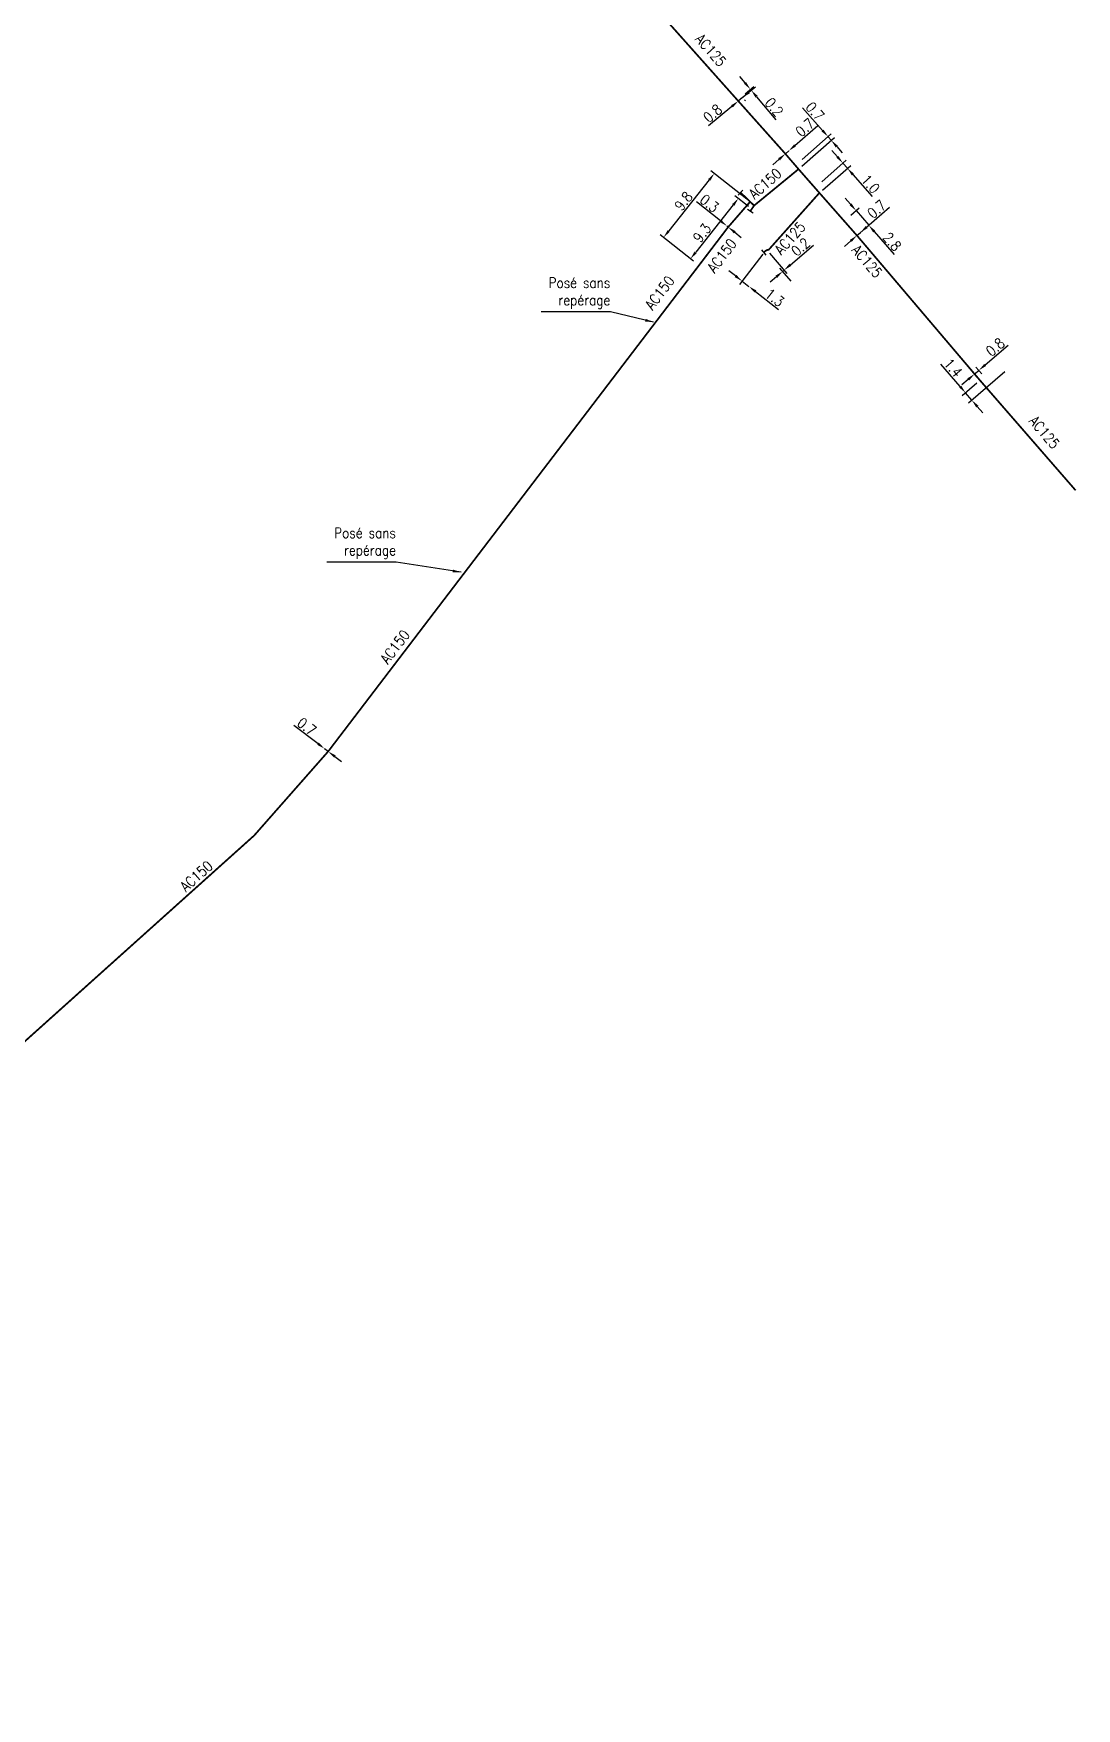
# Model space of a CAD drawing. Header units: millimetres. Extents: x 107999 to 109004, y 120010 to 121005.
# Drawn here: x 108849.6 to 109000.1, y 120541.2 to 120782.9 of the extents above; entities that cross this region are included whole.
import ezdxf
from ezdxf.enums import TextEntityAlignment as Align

# ---------------------------------------------------------------- set-up
doc = ezdxf.new("R2010")
doc.units = ezdxf.units.MM
doc.header["$PDMODE"] = 34
doc.linetypes.add('L_25_AP', pattern=[2000, 1000, 1000])
doc.layers.get('0').update_dxf_attribs({"linetype": 'CONTINUOUS'})
doc.layers.get('Defpoints').update_dxf_attribs({"linetype": 'CONTINUOUS'})
doc.layers.add('L_150', color=1, linetype='CONTINUOUS')
doc.layers.add('L_340', color=7, linetype='CONTINUOUS')
doc.styles.get("Standard").update_dxf_attribs({"font": 'romans.shx', "width": 0.85})
doc.dimstyles.get("Standard").update_dxf_attribs({"dimtxt": 1.5, "dimasz": 1.2, "dimexe": 0.625, "dimexo": 0.625, "dimgap": 0.25, "dimtad": 1, "dimdec": 1, "dimzin": 0, "dimdsep": 46, "dimtxsty": 'Standard', "dimcen": -0.5, "dimadec": 0, "dimazin": 0, "dimtfac": 1, "dimtdec": 1, "dimtmove": 0, "dimatfit": 3, "dimfxl": 0, "dimtolj": 1, "dimtzin": 0, "dimarcsym": 0})

# ---------------------------------------------------------------- blocks, each defined once
blk = doc.blocks.new('L_340_07')
at = {"color": 0, "linetype": 'Continuous', "const_width": 0.25, "flags": 128}
blk.add_lwpolyline([(0, 0), (0.35, 0)], dxfattribs=at)
at = {"color": 0, "linetype": 'Continuous', "flags": 128}
blk.add_lwpolyline([(0.35, -0.5), (0.35, 0.5)], dxfattribs=at)
at = {"color": 0, "linetype": 'Continuous', "width": 0.75, "flags": 3}
for tag, p in [('DEF_LEG', (0.72, -3.47)), ('DEF_COUP', (0.72, -5.97)), ('DEF_TYPE', (0.72, -8.47))]:
    blk.add_attdef(tag, text='', height=1.2, dxfattribs=at).set_placement(p, align=Align.MIDDLE)
blk = doc.blocks.new('*D388')
at = {"layer": 'Defpoints', "color": 0, "linetype": 'Continuous', "transparency": 16777216}
for p in [(108967.11, 120756.28), (108968.32, 120757.33), (108968.45, 120753.74)]:
    blk.add_point(p, dxfattribs=at)
at = {"layer": 'L_150', "color": 0, "linetype": 'Continuous', "lineweight": -2, "transparency": 16777216}
for p, q in [((108967.53, 120758.24), (108966.74, 120759.14)), ((108967.58, 120756.69), (108968.79, 120757.74)), ((108968.32, 120757.33), (108970.15, 120755.22)), ((108968.93, 120754.15), (108970.62, 120755.63)), ((108970.94, 120754.31), (108973.8, 120751.01))]:
    blk.add_line(p, q, dxfattribs=at)
at = {"layer": 'L_150', "color": 0, "linetype": 'Continuous', "transparency": 16777216}
for points in [[(108967.68, 120758.37), (108967.38, 120758.11), (108968.32, 120757.33)], [(108971.09, 120754.44), (108970.79, 120754.18), (108970.15, 120755.22)]]:
    blk.add_solid(points, dxfattribs=at)
at = {"layer": 'L_150', "color": 0, "linetype": 'Continuous', "transparency": 16777216, "insert": (108973.52, 120752.86), "char_height": 1.5, "attachment_point": 5, "rotation": 310.9368}
blk.add_mtext('\\A1;2.8', dxfattribs=at)
blk = doc.blocks.new('*D389')
at = {"layer": 'Defpoints', "color": 0, "linetype": 'Continuous', "transparency": 16777216}
for p in [(108968.45, 120753.74), (108968.94, 120754.17), (108968.94, 120754.17)]:
    blk.add_point(p, dxfattribs=at)
at = {"layer": 'L_150', "color": 0, "linetype": 'Continuous', "lineweight": -2, "transparency": 16777216}
for p, q in [((108969.85, 120754.96), (108973.15, 120757.82)), ((108968.45, 120753.74), (108968.94, 120754.17)), ((108967.55, 120752.96), (108966.64, 120752.17))]:
    blk.add_line(p, q, dxfattribs=at)
at = {"layer": 'L_150', "color": 0, "linetype": 'Continuous', "transparency": 16777216}
for points in [[(108967.42, 120753.11), (108967.68, 120752.81), (108968.45, 120753.74)], [(108969.72, 120755.11), (108969.98, 120754.8), (108968.94, 120754.17)]]:
    blk.add_solid(points, dxfattribs=at)
at = {"layer": 'L_150', "color": 0, "linetype": 'Continuous', "transparency": 16777216, "insert": (108971.3, 120757.54), "char_height": 1.5, "attachment_point": 5, "rotation": 40.9368}
blk.add_mtext('\\A1;0.7', dxfattribs=at)
blk = doc.blocks.new('*D390')
at = {"layer": 'Defpoints', "color": 0, "linetype": 'Continuous', "transparency": 16777216}
for p in [(108966.42, 120764.19), (108962.88, 120761.09), (108963.03, 120759.89)]:
    blk.add_point(p, dxfattribs=at)
at = {"layer": 'L_150', "color": 0, "linetype": 'Continuous', "lineweight": -2, "transparency": 16777216}
for p, q in [((108965.63, 120765.09), (108964.84, 120765.99)), ((108963.36, 120761.5), (108966.89, 120764.6)), ((108963.5, 120760.3), (108967.55, 120763.85)), ((108966.42, 120764.19), (108967.08, 120763.44)), ((108967.87, 120762.53), (108970.63, 120759.38))]:
    blk.add_line(p, q, dxfattribs=at)
at = {"layer": 'L_150', "color": 0, "linetype": 'Continuous', "transparency": 16777216}
for points in [[(108965.78, 120765.22), (108965.48, 120764.96), (108966.42, 120764.19)], [(108968.02, 120762.67), (108967.72, 120762.4), (108967.08, 120763.44)]]:
    blk.add_solid(points, dxfattribs=at)
at = {"layer": 'L_150', "color": 0, "linetype": 'Continuous', "transparency": 16777216, "insert": (108970.4, 120761.17), "char_height": 1.5, "attachment_point": 5, "rotation": 311.2067}
blk.add_mtext('\\A1;1.0', dxfattribs=at)
blk = doc.blocks.new('*D391')
at = {"layer": 'Defpoints', "color": 0, "linetype": 'Continuous', "transparency": 16777216}
for p in [(108955.26, 120751.52), (108952.86, 120746.4), (108952.86, 120746.4)]:
    blk.add_point(p, dxfattribs=at)
at = {"layer": 'L_340', "color": 0, "linetype": 'Continuous', "lineweight": -2, "transparency": 16777216}
for p, q in [((108954.88, 120751.03), (108951.49, 120746.67)), ((108950.93, 120747.9), (108949.98, 120748.64)), ((108951.88, 120747.16), (108952.86, 120746.4)), ((108953.81, 120745.66), (108957.14, 120743.07))]:
    blk.add_line(p, q, dxfattribs=at)
at = {"layer": 'L_340', "color": 0, "linetype": 'Continuous', "transparency": 16777216}
for points in [[(108951.05, 120748.06), (108950.81, 120747.74), (108951.88, 120747.16)], [(108953.93, 120745.82), (108953.69, 120745.5), (108952.86, 120746.4)]]:
    blk.add_solid(points, dxfattribs=at)
at = {"layer": 'L_340', "color": 0, "linetype": 'Continuous', "transparency": 16777216, "insert": (108956.58, 120744.78), "char_height": 1.5, "attachment_point": 5, "rotation": 322.1553}
blk.add_mtext('\\A1;1.3', dxfattribs=at)
blk = doc.blocks.new('*D392')
at = {"layer": 'Defpoints', "color": 0, "linetype": 'Continuous', "transparency": 16777216}
for p in [(108949.68, 120755.12), (108949.68, 120755.12), (108949.87, 120754.96)]:
    blk.add_point(p, dxfattribs=at)
at = {"layer": 'L_150', "color": 0, "linetype": 'Continuous', "lineweight": -2, "transparency": 16777216}
for p, q in [((108948.74, 120755.86), (108945.31, 120758.58)), ((108949.87, 120754.96), (108949.68, 120755.12)), ((108950.81, 120754.22), (108951.75, 120753.47))]:
    blk.add_line(p, q, dxfattribs=at)
at = {"layer": 'L_150', "color": 0, "linetype": 'Continuous', "transparency": 16777216}
for points in [[(108948.86, 120756.02), (108948.61, 120755.71), (108949.68, 120755.12)], [(108950.94, 120754.37), (108950.69, 120754.06), (108949.87, 120754.96)]]:
    blk.add_solid(points, dxfattribs=at)
at = {"layer": 'L_150', "color": 0, "linetype": 'Continuous', "transparency": 16777216, "insert": (108947.17, 120758.38), "char_height": 1.5, "attachment_point": 5, "rotation": 321.5741}
blk.add_mtext('\\A1;0.3', dxfattribs=at)
blk = doc.blocks.new('*D393')
at = {"layer": 'Defpoints', "color": 0, "linetype": 'Continuous', "transparency": 16777216}
for p in [(108953.04, 120758.61), (108940.55, 120753.46), (108945.34, 120749.66)]:
    blk.add_point(p, dxfattribs=at)
at = {"layer": 'L_150', "color": 0, "linetype": 'Continuous', "lineweight": -2, "transparency": 16777216}
for p, q in [((108947.14, 120761.76), (108941.3, 120754.4)), ((108952.55, 120759), (108947.39, 120763.09)), ((108944.85, 120750.05), (108940.06, 120753.85))]:
    blk.add_line(p, q, dxfattribs=at)
at = {"layer": 'L_150', "color": 0, "linetype": 'Continuous', "transparency": 16777216}
for points in [[(108946.98, 120761.88), (108947.29, 120761.64), (108947.88, 120762.7)], [(108941.14, 120754.52), (108941.45, 120754.28), (108940.55, 120753.46)]]:
    blk.add_solid(points, dxfattribs=at)
at = {"layer": 'L_150', "color": 0, "linetype": 'Continuous', "transparency": 16777216, "insert": (108943.43, 120758.7), "char_height": 1.5, "attachment_point": 5, "rotation": 51.5741}
blk.add_mtext('\\A1;9.8', dxfattribs=at)
blk = doc.blocks.new('*D394')
at = {"layer": 'Defpoints', "color": 0, "linetype": 'Continuous', "transparency": 16777216}
for p in [(108951.33, 120773.14), (108951.82, 120773.8), (108953.07, 120774.84)]:
    blk.add_point(p, dxfattribs=at)
at = {"layer": 'L_150', "color": 0, "linetype": 'Continuous', "lineweight": -2, "transparency": 16777216}
for p, q in [((108952.3, 120775.77), (108951.53, 120776.69)), ((108951.81, 120773.54), (108953.68, 120775.09)), ((108952.3, 120774.2), (108953.55, 120775.24)), ((108953.07, 120774.84), (108953.2, 120774.69)), ((108953.96, 120773.77), (108956.76, 120770.41))]:
    blk.add_line(p, q, dxfattribs=at)
at = {"layer": 'L_150', "color": 0, "linetype": 'Continuous', "transparency": 16777216}
for points in [[(108952.45, 120775.89), (108952.15, 120775.64), (108953.07, 120774.84)], [(108954.12, 120773.9), (108953.81, 120773.64), (108953.2, 120774.69)]]:
    blk.add_solid(points, dxfattribs=at)
at = {"layer": 'L_150', "color": 0, "linetype": 'Continuous', "transparency": 16777216, "insert": (108956.51, 120772.27), "char_height": 1.5, "attachment_point": 5, "rotation": 309.754}
blk.add_mtext('\\A1;0.2', dxfattribs=at)
blk = doc.blocks.new('*D395')
at = {"layer": 'Defpoints', "color": 0, "linetype": 'Continuous', "transparency": 16777216}
for p in [(108951.33, 120773.14), (108951.82, 120773.8), (108951.95, 120773.65)]:
    blk.add_point(p, dxfattribs=at)
at = {"layer": 'L_150', "color": 0, "linetype": 'Continuous', "lineweight": -2, "transparency": 16777216}
for p, q in [((108951.95, 120773.65), (108951.33, 120773.14)), ((108952.22, 120773.32), (108952.35, 120773.17)), ((108952.87, 120774.42), (108953.79, 120775.19)), ((108950.41, 120772.37), (108947.05, 120769.58))]:
    blk.add_line(p, q, dxfattribs=at)
at = {"layer": 'L_150', "color": 0, "linetype": 'Continuous', "transparency": 16777216}
for points in [[(108950.28, 120772.53), (108950.54, 120772.22), (108951.33, 120773.14)], [(108952.74, 120774.57), (108953, 120774.26), (108951.95, 120773.65)]]:
    blk.add_solid(points, dxfattribs=at)
at = {"layer": 'L_150', "color": 0, "linetype": 'Continuous', "transparency": 16777216, "insert": (108947.63, 120771.36), "char_height": 1.5, "attachment_point": 5, "rotation": 39.754}
blk.add_mtext('\\A1;0.8', dxfattribs=at)
blk = doc.blocks.new('*D525')
at = {"layer": 'Defpoints', "color": 0, "linetype": 'Continuous', "transparency": 16777216}
for p in [(108958.61, 120765.95), (108958.61, 120765.95), (108958.12, 120765.53)]:
    blk.add_point(p, dxfattribs=at)
at = {"layer": 'L_150', "color": 0, "linetype": 'Continuous', "lineweight": -2, "transparency": 16777216}
for p, q in [((108959.51, 120766.74), (108962.8, 120769.62)), ((108958.12, 120765.53), (108958.61, 120765.95)), ((108957.21, 120764.74), (108956.31, 120763.94))]:
    blk.add_line(p, q, dxfattribs=at)
at = {"layer": 'L_150', "color": 0, "linetype": 'Continuous', "transparency": 16777216}
for points in [[(108959.38, 120766.89), (108959.64, 120766.59), (108958.61, 120765.95)], [(108957.08, 120764.89), (108957.35, 120764.58), (108958.12, 120765.53)]]:
    blk.add_solid(points, dxfattribs=at)
at = {"layer": 'L_150', "color": 0, "linetype": 'Continuous', "transparency": 16777216, "insert": (108960.95, 120769.33), "char_height": 1.5, "attachment_point": 5, "rotation": 41.1857}
blk.add_mtext('\\A1;0.7', dxfattribs=at)
blk = doc.blocks.new('*D526')
at = {"layer": 'Defpoints', "color": 0, "linetype": 'Continuous', "transparency": 16777216}
for p in [(108964.28, 120768), (108960.07, 120764.28), (108960.02, 120763.32)]:
    blk.add_point(p, dxfattribs=at)
at = {"layer": 'L_150', "color": 0, "linetype": 'Continuous', "lineweight": -2, "transparency": 16777216}
for p, q in [((108963.48, 120768.9), (108960.59, 120772.18)), ((108960.53, 120764.7), (108964.74, 120768.41)), ((108960.49, 120763.73), (108965.21, 120767.89)), ((108964.74, 120767.48), (108964.28, 120768)), ((108965.53, 120766.58), (108966.32, 120765.68))]:
    blk.add_line(p, q, dxfattribs=at)
at = {"layer": 'L_150', "color": 0, "linetype": 'Continuous', "transparency": 16777216}
for points in [[(108963.63, 120769.03), (108963.33, 120768.77), (108964.28, 120768)], [(108965.68, 120766.71), (108965.38, 120766.44), (108964.74, 120767.48)]]:
    blk.add_solid(points, dxfattribs=at)
at = {"layer": 'L_150', "color": 0, "linetype": 'Continuous', "transparency": 16777216, "insert": (108962.39, 120771.65), "char_height": 1.5, "attachment_point": 5, "rotation": 311.4196}
blk.add_mtext('\\A1;0.7', dxfattribs=at)
blk = doc.blocks.new('*D527')
at = {"layer": 'Defpoints', "color": 0, "linetype": 'Continuous', "transparency": 16777216}
for p in [(108955.45, 120751.64), (108957.74, 120748.57), (108959.37, 120746.68)]:
    blk.add_point(p, dxfattribs=at)
at = {"layer": 'L_150', "color": 0, "linetype": 'Continuous', "lineweight": -2, "transparency": 16777216}
for p, q in [((108958.84, 120749.51), (108962.17, 120752.35)), ((108955.85, 120751.17), (108958.34, 120748.26)), ((108958.96, 120747.15), (108957.34, 120749.05)), ((108956.83, 120747.79), (108955.92, 120747.01)), ((108957.74, 120748.57), (108957.93, 120748.74))]:
    blk.add_line(p, q, dxfattribs=at)
at = {"layer": 'L_150', "color": 0, "linetype": 'Continuous', "transparency": 16777216}
for points in [[(108958.71, 120749.67), (108958.97, 120749.36), (108957.93, 120748.74)], [(108956.7, 120747.95), (108956.96, 120747.64), (108957.74, 120748.57)]]:
    blk.add_solid(points, dxfattribs=at)
at = {"layer": 'L_150', "color": 0, "linetype": 'Continuous', "transparency": 16777216, "insert": (108960.31, 120752.08), "char_height": 1.5, "attachment_point": 5, "rotation": 40.5195}
blk.add_mtext('\\A1;0.2', dxfattribs=at)
blk = doc.blocks.new('*D528')
at = {"layer": 'Defpoints', "color": 0, "linetype": 'Continuous', "transparency": 16777216}
for p in [(108949.68, 120755.12), (108949.68, 120755.12), (108949.87, 120754.96)]:
    blk.add_point(p, dxfattribs=at)
at = {"layer": 'L_150', "color": 0, "linetype": 'Continuous', "lineweight": -2, "transparency": 16777216}
for p, q in [((108948.74, 120755.86), (108945.31, 120758.58)), ((108949.87, 120754.96), (108949.68, 120755.12)), ((108950.81, 120754.22), (108951.75, 120753.47))]:
    blk.add_line(p, q, dxfattribs=at)
at = {"layer": 'L_150', "color": 0, "linetype": 'Continuous', "transparency": 16777216}
for points in [[(108948.86, 120756.02), (108948.61, 120755.71), (108949.68, 120755.12)], [(108950.94, 120754.37), (108950.69, 120754.06), (108949.87, 120754.96)]]:
    blk.add_solid(points, dxfattribs=at)
at = {"layer": 'L_150', "color": 0, "linetype": 'Continuous', "transparency": 16777216, "insert": (108947.17, 120758.38), "char_height": 1.5, "attachment_point": 5, "rotation": 321.5741}
blk.add_mtext('\\A1;0.3', dxfattribs=at)
blk = doc.blocks.new('*D529')
at = {"layer": 'Defpoints', "color": 0, "linetype": 'Continuous', "transparency": 16777216}
for p in [(108891.64, 120679.69), (108891.64, 120679.69), (108892.16, 120679.3)]:
    blk.add_point(p, dxfattribs=at)
at = {"layer": 'L_150', "color": 0, "linetype": 'Continuous', "lineweight": -2, "transparency": 16777216}
for p, q in [((108890.69, 120680.41), (108887.2, 120683.06)), ((108892.16, 120679.3), (108891.64, 120679.69)), ((108893.11, 120678.57), (108894.07, 120677.84))]:
    blk.add_line(p, q, dxfattribs=at)
at = {"layer": 'L_150', "color": 0, "linetype": 'Continuous', "transparency": 16777216}
for points in [[(108890.81, 120680.57), (108890.56, 120680.26), (108891.64, 120679.69)], [(108893.23, 120678.73), (108892.99, 120678.41), (108892.16, 120679.3)]]:
    blk.add_solid(points, dxfattribs=at)
at = {"layer": 'L_150', "color": 0, "linetype": 'Continuous', "transparency": 16777216, "insert": (108889.07, 120682.9), "char_height": 1.5, "attachment_point": 5, "rotation": 322.7774}
blk.add_mtext('\\A1;0.7', dxfattribs=at)
blk = doc.blocks.new('*D542')
at = {"layer": 'Defpoints', "color": 0, "linetype": 'Continuous', "transparency": 16777216}
for p in [(108953.27, 120757.56), (108944.43, 120750.38), (108945.34, 120749.66)]:
    blk.add_point(p, dxfattribs=at)
at = {"layer": 'L_340', "color": 0, "linetype": 'Continuous', "lineweight": -2, "transparency": 16777216}
for p, q in [((108952.78, 120757.95), (108950.85, 120759.48)), ((108950.6, 120758.15), (108945.18, 120751.32)), ((108944.85, 120750.05), (108943.94, 120750.77))]:
    blk.add_line(p, q, dxfattribs=at)
at = {"layer": 'L_340', "color": 0, "linetype": 'Continuous', "transparency": 16777216}
for points in [[(108950.44, 120758.27), (108950.76, 120758.03), (108951.34, 120759.09)], [(108945.02, 120751.44), (108945.34, 120751.19), (108944.43, 120750.38)]]:
    blk.add_solid(points, dxfattribs=at)
at = {"layer": 'L_340', "color": 0, "linetype": 'Continuous', "transparency": 16777216, "insert": (108946.11, 120754.1), "char_height": 1.5, "attachment_point": 5, "rotation": 51.5741}
blk.add_mtext('\\A1;9.3', dxfattribs=at)
blk = doc.blocks.new('*D724')
at = {"layer": 'Defpoints', "color": 0, "linetype": 'Continuous', "transparency": 16777216}
for p in [(108990.27, 120734.47), (108986.21, 120732.83), (108985.03, 120729.97)]:
    blk.add_point(p, dxfattribs=at)
at = {"layer": 'L_150', "color": 0, "linetype": 'Continuous', "lineweight": -2, "transparency": 16777216}
for p, q in [((108983.34, 120731.95), (108980.57, 120735.17)), ((108985.74, 120732.43), (108983.65, 120730.63)), ((108989.79, 120734.06), (108984.56, 120729.57)), ((108985.03, 120729.97), (108984.12, 120731.04)), ((108985.81, 120729.06), (108986.59, 120728.15))]:
    blk.add_line(p, q, dxfattribs=at)
at = {"layer": 'L_150', "color": 0, "linetype": 'Continuous', "transparency": 16777216}
for points in [[(108983.49, 120732.08), (108983.19, 120731.82), (108984.12, 120731.04)], [(108985.97, 120729.19), (108985.66, 120728.93), (108985.03, 120729.97)]]:
    blk.add_solid(points, dxfattribs=at)
at = {"layer": 'L_150', "color": 0, "linetype": 'Continuous', "transparency": 16777216, "insert": (108982.32, 120734.66), "char_height": 1.5, "attachment_point": 5, "rotation": 310.6481}
blk.add_mtext('\\A1;1.4', dxfattribs=at)
blk = doc.blocks.new('*D725')
at = {"layer": 'Defpoints', "color": 0, "linetype": 'Continuous', "transparency": 16777216}
for p in [(108986.03, 120734.28), (108986.21, 120732.83), (108986.88, 120733.28)]:
    blk.add_point(p, dxfattribs=at)
at = {"layer": 'L_150', "color": 0, "linetype": 'Continuous', "lineweight": -2, "transparency": 16777216}
for p, q in [((108986.94, 120735.06), (108990.25, 120737.91)), ((108986.48, 120733.76), (108985.62, 120734.75)), ((108984.51, 120732.98), (108983.6, 120732.2)), ((108985.81, 120733.31), (108985.01, 120734.23)), ((108985.42, 120733.76), (108986.03, 120734.28))]:
    blk.add_line(p, q, dxfattribs=at)
at = {"layer": 'L_150', "color": 0, "linetype": 'Continuous', "transparency": 16777216}
for points in [[(108986.81, 120735.21), (108987.07, 120734.91), (108986.03, 120734.28)], [(108984.38, 120733.13), (108984.64, 120732.83), (108985.42, 120733.76)]]:
    blk.add_solid(points, dxfattribs=at)
at = {"layer": 'L_150', "color": 0, "linetype": 'Continuous', "transparency": 16777216, "insert": (108988.4, 120737.64), "char_height": 1.5, "attachment_point": 5, "rotation": 40.6481}
blk.add_mtext('\\A1;0.8', dxfattribs=at)

msp = doc.modelspace()

# ---------------------------------------------------------------- linework, layer by layer
at = {"layer": 'L_150', "linetype": 'L_25_AP', "const_width": 0.25, "flags": 128}
for points in [[(108859.34, 120862.4), (108859.65, 120860.85), (108865.47, 120856.13), (108866.94, 120854.7), (108868.71, 120853.43), (108874.09, 120849.21), (108878.54, 120844.93), (108889.75, 120834.88), (108897.89, 120827.57), (108904.22, 120821.62), (108917.69, 120809.17), (108925.24, 120801.64), (108934.22, 120792.07), (108941.02, 120784.71), (108951.33, 120773.14), (108958.12, 120765.53), (108960.02, 120763.32), (108963.03, 120759.89), (108968.45, 120753.74), (108986.21, 120732.83), (109000, 120716.97)], [(108953.27, 120757.56), (108953.61, 120758.06), (108960.02, 120763.32)], [(108953.04, 120758.61), (108949.87, 120754.96), (108892.16, 120679.3), (108881.48, 120667.17), (108820.48, 120612.41), (108817.58, 120611.34), (108806.56, 120598.33), (108804.97, 120596.66), (108802.69, 120594.5), (108798.33, 120589.48), (108777.08, 120565.18), (108761.63, 120547.34), (108739.3, 120528.87), (108717.91, 120511.22), (108716.36, 120509.92), (108712.82, 120509.94), (108711.89, 120512.49), (108711.59, 120513.31)], [(108953.04, 120758.61), (108949.87, 120754.96), (108945.04, 120748.62)], [(108953.61, 120758.06), (108953.04, 120758.61), (108951.91, 120759.69)], [(108963.03, 120759.89), (108955.71, 120751.68), (108955.71, 120751.68), (108955.71, 120751.68), (108955.45, 120751.64), (108955.45, 120751.64), (108955.45, 120751.64), (108955.45, 120751.64), (108955.45, 120751.64), (108955.26, 120751.52), (108955.26, 120751.52), (108955.26, 120751.52), (108955.26, 120751.52), (108955.26, 120751.52)]]:
    msp.add_lwpolyline(points, dxfattribs=at)

# ---------------------------------------------------------------- block references
at = {"layer": 'L_340'}
for p, rotation in [((108951.91, 120759.69), 136.152216635368), ((108951.91, 120759.69), 136.152216635368), ((108953.27, 120757.56), 235.8415550099888), ((108955.26, 120751.52), 220.1039352561735)]:
    msp.add_blockref('L_340_07', p, dxfattribs=dict(at, rotation=rotation))

# ---------------------------------------------------------------- texts
at = {"layer": 'L_150', "linetype": 'Continuous', "width": 0.85}
for s, rotation, p in [('AC125', 311.435, (108947.36, 120780.48)), ('AC150', 41.4196, (108955.19, 120761.23)), ('AC125', 48.2579, (108958.79, 120753.37)), ('AC150', 52.6659, (108948.96, 120750.84)), ('AC125', 310.9368, (108969.9, 120750.02)), ('AC150', 52.6659, (108939.99, 120745.49)), ('AC125', 310.6066, (108995.49, 120725.35)), ('AC150', 52.6659, (108901.8, 120694.4)), ('AC150', 41.917, (108873.14, 120661.3))]:
    msp.add_text(s, height=1.5, rotation=rotation, dxfattribs=at).set_placement(p, align=Align.MIDDLE)
at = {"layer": 'L_150', "linetype": 'Continuous', "char_height": 1.5, "attachment_point": 9}
for insert in [(108932.86, 120743.18), (108901.93, 120707.08)]:
    msp.add_mtext('\\A1;Posé sans\\Prepérage', dxfattribs=dict(at, insert=insert))

# ---------------------------------------------------------------- dimensions: what is measured, and where the dimension line sits
at = {"layer": 'L_150', "linetype": 'Continuous'}
for base, p1, p2, angle, picture, middle in [((108953.07, 120774.84), (108951.33, 120773.14), (108951.82, 120773.8), 309.754, '*D394', (108955.75, 120771.63)), ((108951.95, 120773.65), (108951.33, 120773.14), (108951.82, 120773.8), 219.754, '*D395', (108948.27, 120770.59)), ((108964.28, 120768), (108960.02, 120763.32), (108960.07, 120764.28), 311.4196, '*D526', (108961.64, 120770.99)), ((108958.61, 120765.95), (108958.12, 120765.53), (108958.61, 120765.95), 221.1857, '*D525', (108961.61, 120768.58)), ((108966.42, 120764.19), (108963.03, 120759.89), (108962.88, 120761.09), 311.2067, '*D390', (108969.65, 120760.51)), ((108949.67547, 120755.11649), (108949.87133, 120754.96112), (108949.67547, 120755.11649), 321.57412, '*D392', (108946.55301, 120757.59362)), ((108949.67547, 120755.11649), (108949.87133, 120754.96112), (108949.67547, 120755.11649), 321.57412, '*D528', (108946.55301, 120757.59362)), ((108968.9443, 120754.1691), (108968.4533, 120753.7432), (108968.9443, 120754.1691), 220.9368, '*D389', (108971.9553, 120756.7806)), ((108968.32, 120757.33), (108968.45, 120753.74), (108967.11, 120756.28), 310.9368, '*D388', (108972.76, 120752.2)), ((108957.74, 120748.57), (108955.45, 120751.64), (108959.37, 120746.68), 40.5195, '*D527', (108960.96, 120751.32)), ((108986.03, 120734.28), (108986.21, 120732.83), (108986.88, 120733.28), 220.6481, '*D725', (108989.05, 120736.88)), ((108985.03, 120729.97), (108986.21, 120732.83), (108990.27, 120734.47), 130.6481, '*D724', (108981.56, 120734.01)), ((108891.6407, 120679.6885), (108892.1583, 120679.2953), (108891.6407, 120679.6885), 322.7774, '*D529', (108888.4669, 120682.0995))]:
    dim = msp.add_linear_dim(base=base, p1=p1, p2=p2, angle=angle, dimstyle='Standard', dxfattribs=at)
    dim.commit()
    dim.dimension.update_dxf_attribs({"geometry": picture, "text_midpoint": middle, "dimtype": 160})
dim = msp.add_linear_dim(base=(108940.55, 120753.46), p1=(108953.04, 120758.61), p2=(108945.34, 120749.66), angle=51.5741, text='9.8', dimstyle='Standard', dxfattribs=at)
dim.commit()
dim.dimension.update_dxf_attribs({"geometry": '*D393', "text_midpoint": (108944.22, 120758.08), "dimtype": 160})
at = {"layer": 'L_340', "linetype": 'Continuous'}
dim = msp.add_linear_dim(base=(108944.43, 120750.38), p1=(108953.27, 120757.56), p2=(108945.34, 120749.66), angle=231.5741, text='9.3', dimstyle='Standard', dxfattribs=at)
dim.commit()
dim.dimension.update_dxf_attribs({"geometry": '*D542', "text_midpoint": (108946.89, 120753.48), "dimtype": 160})
dim = msp.add_linear_dim(base=(108952.8639, 120746.3963), p1=(108955.2595, 120751.5201), p2=(108952.8639, 120746.3963), angle=142.1553, dimstyle='Standard', dxfattribs=at)
dim.commit()
dim.dimension.update_dxf_attribs({"geometry": '*D391', "text_midpoint": (108955.9634, 120743.9882), "dimtype": 160})

# ---------------------------------------------------------------- leaders
at = {"layer": 'L_150', "linetype": 'Continuous', "annotation_type": 0, "has_hookline": 1, "hookline_direction": 1, "text_width": 9.77}
for points in [[(108939.1, 120741.24), (108932.91, 120742.73)], [(108911.33, 120705.15), (108901.98, 120706.63)]]:
    msp.add_leader(points, dimstyle='Standard', dxfattribs=at)

doc.saveas('drawing.dxf')
